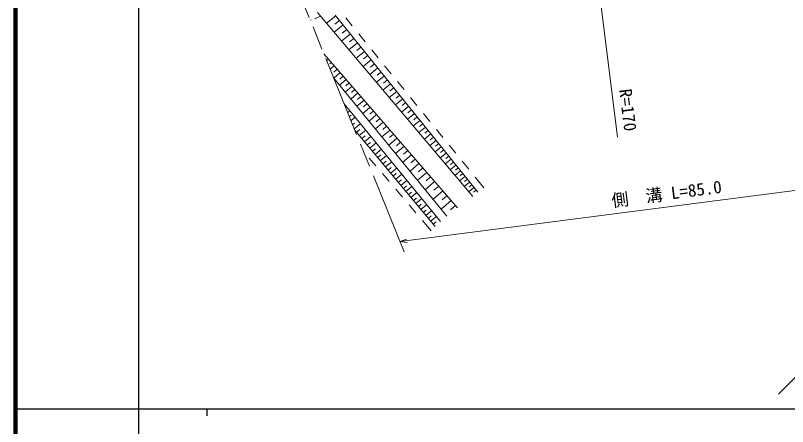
# Model space of a CAD drawing. Units: millimetres, scale not verified. Extents: x 40000 to 680000, y 20000 to 380000.
# Drawn here: x 40000 to 152938, y 202409 to 262554 of the extents above; entities that cross this region are included whole.
import ezdxf
from ezdxf.enums import TextEntityAlignment as Align

# ---------------------------------------------------------------- set-up
doc = ezdxf.new("R2010")
doc.units = ezdxf.units.MM
doc.header["$LTSCALE"] = 1000
doc.linetypes.add('CHAIN', pattern=[18.5, 12, -1.5, 3.5, -1.5])
for name, color, linetype, lineweight in [('M-BGD', 7, 'Continuous', 13), ('M-BGD-HTXT', 7, 'Continuous', 13), ('M-BMK', 2, 'CHAIN', 13), ('M-STR-HTXT', 7, 'Continuous', 13), ('M-TTL', 2, 'Continuous', 140), ('M-TTL-BAND', 7, 'Continuous', 25)]:
    doc.layers.add(name, color=color, linetype=linetype, lineweight=lineweight)
doc.styles.add('ＭＳ ゴシック', font='')
doc.styles.get('ＭＳ ゴシック').set_extended_font_data('MS Gothic')

msp = doc.modelspace()

# ---------------------------------------------------------------- linework, layer by layer
at = {"layer": 'M-BGD'}
for p, q in [((84661, 262428), (83727, 262068)), ((106890, 236066), (84200, 262974)), ((86857, 262508), (85508, 261422)), ((107629, 236699), (86782, 262601)), ((89274, 261021), (88329, 262185)), ((83261, 261888), (83136, 261840)), ((87942, 261159), (86624, 260099)), ((87399, 261833), (86725, 261291)), ((89003, 259841), (87715, 258805)), ((88472, 260500), (87814, 259970)), ((91166, 258692), (90220, 259856)), ((89521, 259198), (88877, 258680)), ((90039, 258554), (88781, 257541)), ((90545, 257925), (89916, 257419)), ((93058, 256364), (92112, 257528)), ((104652, 234402), (85114, 256961)), ((91051, 257296), (89822, 256307)), ((91546, 256681), (90931, 256187)), ((85790, 256180), (85524, 255950)), ((86211, 255694), (85979, 255492)), ((92041, 256067), (90840, 255100)), ((92524, 255466), (91924, 254983)), ((86633, 255207), (86035, 254689)), ((87499, 254208), (86560, 253395)), ((87066, 254707), (86566, 254275)), ((93007, 254866), (91834, 253921)), ((93480, 254279), (92893, 253807)), ((94949, 254035), (94003, 255199)), ((103116, 233186), (86571, 253367)), ((88388, 253181), (87414, 252338)), ((87943, 253694), (87430, 253250)), ((93952, 253692), (92805, 252769)), ((94413, 253119), (93840, 252657)), ((89230, 252208), (88231, 251342)), ((88809, 252694), (88322, 252273)), ((94875, 252545), (93754, 251644)), ((95326, 251985), (94766, 251534)), ((96841, 251707), (95895, 252871)), ((90096, 251208), (89070, 250319)), ((89663, 251708), (89164, 251275)), ((95777, 251425), (94682, 250544)), ((96217, 250877), (95670, 250437)), ((102188, 232425), (88088, 249624)), ((90985, 250182), (89931, 249269)), ((90541, 250695), (90027, 250250)), ((91442, 249655), (90915, 249198)), ((96658, 250330), (95588, 249469)), ((97088, 249795), (96553, 249365)), ((98732, 249378), (97787, 250542)), ((88607, 248343), (88906, 248591)), ((91898, 249127), (90816, 248190)), ((92367, 248586), (91826, 248117)), ((97519, 249260), (96473, 248419)), ((97939, 248738), (97417, 248317)), ((88846, 247753), (89089, 247954)), ((89086, 247162), (89681, 247657)), ((92836, 248045), (91724, 247081)), ((93318, 247488), (92762, 247007)), ((98360, 248215), (97339, 247393)), ((98771, 247704), (98260, 247293)), ((100624, 247050), (99678, 248214)), ((89325, 246572), (89599, 246800)), ((89566, 245978), (90459, 246720)), ((93799, 246932), (92657, 245943)), ((94294, 246361), (93723, 245867)), ((99182, 247194), (98184, 246391)), ((99584, 246695), (99085, 246293)), ((101370, 231665), (89641, 245793)), ((89907, 245472), (90377, 245863)), ((90297, 245002), (91237, 245783)), ((94789, 245790), (93616, 244774)), ((95297, 245204), (94710, 244696)), ((99985, 246196), (99010, 245411)), ((100770, 245221), (99817, 244454)), ((100377, 245708), (99890, 245316)), ((102516, 244721), (101570, 245885)), ((90685, 244535), (91152, 244923)), ((91073, 244068), (92007, 244844)), ((91458, 243604), (91922, 243989)), ((95805, 244617), (94600, 243574)), ((96327, 244015), (95724, 243493)), ((101537, 244268), (100606, 243519)), ((101153, 244744), (100677, 244361)), ((91843, 243140), (92772, 243911)), ((92226, 242679), (92688, 243062)), ((92609, 242217), (93532, 242983)), ((96848, 243412), (95611, 242340)), ((102286, 243337), (101376, 242605)), ((101911, 243803), (101446, 243428)), ((102652, 242882), (102197, 242516)), ((104407, 242393), (103461, 243557)), ((92726, 240553), (91754, 241695)), ((92990, 241759), (93449, 242139)), ((93371, 241300), (94288, 242061)), ((97920, 242175), (96649, 241074)), ((97384, 242793), (96765, 242258)), ((103018, 242427), (102129, 241712)), ((103376, 241983), (102931, 241625)), ((93749, 240844), (94205, 241223)), ((94127, 240389), (95039, 241145)), ((99021, 240904), (97715, 239773)), ((98470, 241539), (97835, 240989)), ((103733, 241539), (102865, 240840)), ((104432, 240670), (103584, 239987)), ((104083, 241104), (103649, 240755)), ((106299, 240064), (105353, 241228)), ((94503, 239936), (94956, 240312)), ((94879, 239483), (95785, 240235)), ((100151, 239598), (98811, 238437)), ((99586, 240251), (98933, 239686)), ((105115, 239822), (104286, 239154)), ((104774, 240246), (104349, 239905)), ((94670, 238268), (93698, 239410)), ((95253, 239033), (95703, 239407)), ((95627, 238583), (96527, 239330)), ((95998, 238135), (96446, 238507)), ((96370, 237688), (97264, 238431)), ((100732, 238928), (100061, 238348)), ((105783, 238993), (104972, 238341)), ((105449, 239407), (105034, 239074)), ((106109, 238588), (105703, 238262)), ((108506, 237347), (107245, 238900)), ((96739, 237243), (97183, 237613)), ((97108, 236799), (97997, 237537)), ((101312, 238258), (99935, 237065)), ((101909, 237569), (101220, 236973)), ((106435, 238182), (105643, 237545)), ((107072, 237391), (106298, 236768)), ((106753, 237787), (106357, 237468)), ((96613, 235983), (95641, 237125)), ((97475, 236357), (97917, 236724)), ((97841, 235915), (98725, 236649)), ((102505, 236881), (101091, 235656)), ((103117, 236174), (102410, 235561)), ((107385, 237001), (106998, 236690)), ((98206, 235476), (98645, 235841)), ((98571, 235037), (99449, 235766)), ((98933, 234600), (99369, 234963)), ((103730, 235467), (102277, 234209)), ((98557, 233698), (97585, 234840)), ((99295, 234164), (100168, 234889)), ((99655, 233730), (100089, 234090)), ((100016, 233296), (100883, 234017)), ((104359, 234741), (103632, 234112)), ((100374, 232865), (100805, 233223)), ((100731, 232434), (101594, 233150)), ((100825, 231032), (99529, 232555)), ((101089, 232003), (101520, 232361))]:
    msp.add_line(p, q, dxfattribs=at)
at = {"layer": 'M-BGD-HTXT'}
msp.add_line((155790, 211326), (151627, 207162), dxfattribs=at)
at = {"layer": 'M-BMK'}
msp.add_line((96860, 227982), (63123, 311216), dxfattribs=at)
at = {"layer": 'M-STR-HTXT'}
for p, q in [((123691, 279911), (128060, 244749)), ((174742, 239607), (96262, 229459)), ((96262, 229459), (97221, 229835)), ((96262, 229459), (97285, 229339))]:
    msp.add_line(p, q, dxfattribs=at)
at = {"layer": 'M-TTL'}
msp.add_line((40000, 380000), (40000, 20000), dxfattribs=at)
at = {"layer": 'M-TTL-BAND'}
for p, q in [((58000, 370000), (58000, 20000)), ((40000, 205000), (579000, 205000)), ((68000, 205000), (68000, 204000))]:
    msp.add_line(p, q, dxfattribs=at)

# ---------------------------------------------------------------- texts
at = {"layer": 'M-STR-HTXT', "style": 'ＭＳ ゴシック'}
for s, rotation, p in [('R=170', 277.083, (128140, 248539)), ('側\u3000溝 L=85.0', 7.368, (135438, 235029))]:
    msp.add_text(s, height=1833, rotation=rotation, dxfattribs=at).set_placement(p, align=Align.BOTTOM_CENTER)

doc.saveas('drawing.dxf')
